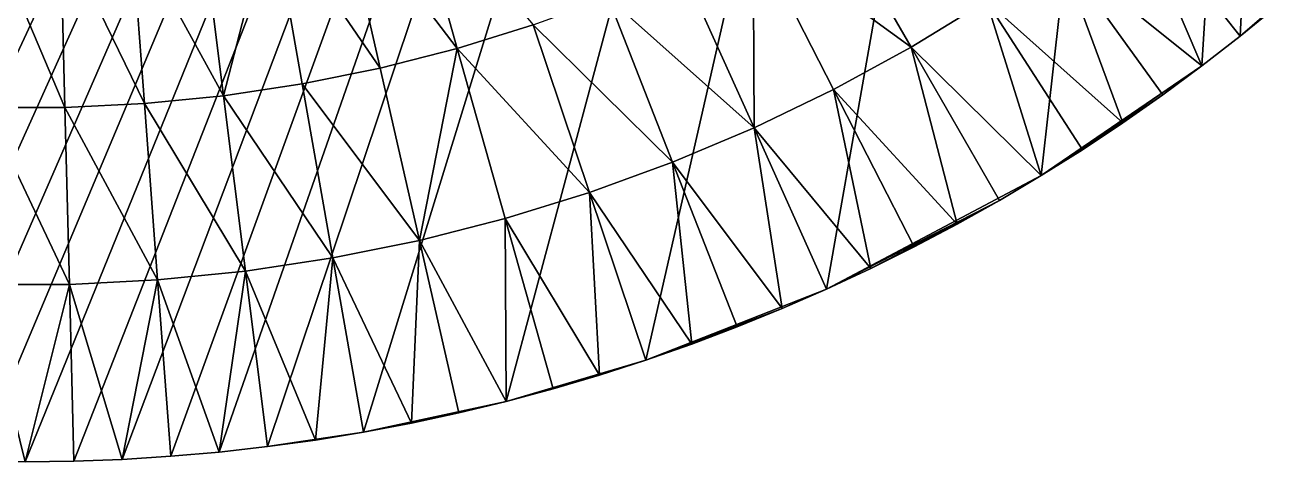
# Model space of a CAD drawing. Header units: millimetres. Extents: x -260 to 430, y -260 to 260.
# Drawn here: x 0 to 168.1, y -260 to -201.8 of the extents above; entities that cross this region are included whole.
import ezdxf

# ---------------------------------------------------------------- set-up
doc = ezdxf.new("R2010")
doc.units = ezdxf.units.MM
doc.header["$MEASUREMENT"] = 0
doc.layers.add('MESH_3D', color=2, linetype='CONTINUOUS')

msp = doc.modelspace()

# ---------------------------------------------------------------- linework, layer by layer
at = {"layer": 'MESH_3D'}
for points in [[(181.54, 186.13, 2950), (-167.12, -199.17, 2950), (-162.11, -203.28, 2950)], [(181.54, 186.13, 2950), (-162.11, -203.28, 2950), (-156.99, -207.25, 2950)], [(181.54, 186.13, 2950), (-156.99, -207.25, 2950), (-151.77, -211.1, 2950)], [(181.54, 186.13, 2950), (-151.77, -211.1, 2950), (-146.46, -214.82, 2950)], [(181.54, 186.13, 2950), (-146.46, -214.82, 2950), (-141.06, -218.41, 2950)], [(181.54, 186.13, 2950), (-141.06, -218.41, 2950), (-135.57, -221.86, 2950)], [(181.54, 186.13, 2950), (-135.57, -221.86, 2950), (-130, -225.17, 2950)], [(181.54, 186.13, 2950), (-130, -225.17, 2950), (-124.35, -228.34, 2950)], [(181.54, 186.13, 2950), (-124.35, -228.34, 2950), (-118.61, -231.37, 2950)], [(181.54, 186.13, 2950), (-118.61, -231.37, 2950), (-112.81, -234.25, 2950)], [(181.54, 186.13, 2950), (-112.81, -234.25, 2950), (-106.93, -236.99, 2950)], [(181.54, 186.13, 2950), (-106.93, -236.99, 2950), (-100.99, -239.58, 2950)], [(181.54, 186.13, 2950), (-100.99, -239.58, 2950), (-94.99, -242.03, 2950)], [(181.54, 186.13, 2950), (-94.99, -242.03, 2950), (-88.93, -244.32, 2950)], [(181.54, 186.13, 2950), (-88.93, -244.32, 2950), (-82.81, -246.46, 2950)], [(181.54, 186.13, 2950), (-82.81, -246.46, 2950), (-76.64, -248.45, 2950)], [(181.54, 186.13, 2950), (-76.64, -248.45, 2950), (-70.42, -250.28, 2950)], [(181.54, 186.13, 2950), (-70.42, -250.28, 2950), (-64.16, -251.96, 2950)], [(181.54, 186.13, 2950), (-64.16, -251.96, 2950), (-57.86, -253.48, 2950)], [(181.54, 186.13, 2950), (-57.86, -253.48, 2950), (-51.52, -254.84, 2950)], [(181.54, 186.13, 2950), (-51.52, -254.84, 2950), (-45.15, -256.05, 2950)], [(181.54, 186.13, 2950), (-45.15, -256.05, 2950), (-38.75, -257.1, 2950)], [(181.54, 186.13, 2950), (-38.75, -257.1, 2950), (-32.33, -257.98, 2950)], [(181.54, 186.13, 2950), (-32.33, -257.98, 2950), (-25.89, -258.71, 2950)], [(181.54, 186.13, 2950), (-25.89, -258.71, 2950), (-19.43, -259.27, 2950)], [(181.54, 186.13, 2950), (-19.43, -259.27, 2950), (-12.96, -259.68, 2950)], [(181.54, 186.13, 2950), (-12.96, -259.68, 2950), (-6.48, -259.92, 2950)], [(181.54, 186.13, 2950), (-6.48, -259.92, 2950), (0, -260, 2950)], [(181.54, 186.13, 2950), (0, -260, 2950), (6.48, -259.92, 2950)], [(181.54, 186.13, 2950), (6.48, -259.92, 2950), (12.96, -259.68, 2950)], [(181.54, 186.13, 2950), (12.96, -259.68, 2950), (19.43, -259.27, 2950)], [(181.54, 186.13, 2950), (19.43, -259.27, 2950), (25.89, -258.71, 2950)], [(181.54, 186.13, 2950), (25.89, -258.71, 2950), (32.33, -257.98, 2950)], [(181.54, 186.13, 2950), (32.33, -257.98, 2950), (45.15, -256.05, 2950)], [(181.54, 186.13, 2950), (45.15, -256.05, 2950), (64.16, -251.96, 2950)], [(181.54, 186.13, 2950), (64.16, -251.96, 2950), (82.81, -246.46, 2950)], [(181.54, 186.13, 2950), (82.81, -246.46, 2950), (106.93, -236.99, 2950)], [(181.54, 186.13, 2950), (106.93, -236.99, 2950), (135.57, -221.86, 2950)], [(181.54, 186.13, 2950), (135.57, -221.86, 2950), (156.99, -207.25, 2950)], [(181.54, 186.13, 2950), (156.99, -207.25, 2950), (162.11, -203.28, 2950)], [(181.54, 186.13, 2950), (162.11, -203.28, 2950), (176.84, -190.59, 2950)], [(57.65, -204.9, 2271.43), (42.12, -184.54, 2257.14), (51.27, -182.21, 2257.14)], [(67.79, -201.77, 2271.43), (57.65, -204.9, 2271.43), (51.27, -182.21, 2257.14)], [(47.37, -207.52, 2271.43), (32.87, -186.41, 2257.14), (42.12, -184.54, 2257.14)], [(57.65, -204.9, 2271.43), (47.37, -207.52, 2271.43), (42.12, -184.54, 2257.14)], [(118.21, -204.75, 2285.71), (97.11, -189.42, 2271.43), (106.43, -184.34, 2271.43)], [(128.27, -198.61, 2285.71), (118.21, -204.75, 2285.71), (106.43, -184.34, 2271.43)], [(147.41, -184.85, 2285.71), (156.99, -207.25, 2300), (138.01, -191.97, 2285.71)], [(147.41, -184.85, 2285.71), (162.11, -203.28, 2300), (156.99, -207.25, 2300)], [(147.41, -184.85, 2285.71), (167.12, -199.17, 2300), (162.11, -203.28, 2300)], [(26.47, -211.21, 2271.43), (23.54, -187.82, 2257.14), (32.87, -186.41, 2257.14)], [(36.96, -209.62, 2271.43), (26.47, -211.21, 2271.43), (32.87, -186.41, 2257.14)], [(47.37, -207.52, 2271.43), (36.96, -209.62, 2271.43), (32.87, -186.41, 2257.14)], [(26.47, -211.21, 2271.43), (14.15, -188.76, 2257.14), (23.54, -187.82, 2257.14)], [(5.31, -212.79, 2271.43), (-5.31, -212.79, 2271.43), (-4.72, -189.23, 2257.14)], [(5.31, -212.79, 2271.43), (-4.72, -189.23, 2257.14), (4.72, -189.23, 2257.14)], [(15.91, -212.26, 2271.43), (4.72, -189.23, 2257.14), (14.15, -188.76, 2257.14)], [(15.91, -212.26, 2271.43), (5.31, -212.79, 2271.43), (4.72, -189.23, 2257.14)], [(26.47, -211.21, 2271.43), (15.91, -212.26, 2271.43), (14.15, -188.76, 2257.14)], [(97.24, -215.51, 2285.71), (87.55, -194.02, 2271.43), (97.11, -189.42, 2271.43)], [(107.86, -210.39, 2285.71), (97.24, -215.51, 2285.71), (97.11, -189.42, 2271.43)], [(118.21, -204.75, 2285.71), (107.86, -210.39, 2285.71), (97.11, -189.42, 2271.43)], [(176.84, -190.59, 2950), (162.11, -203.28, 2950), (167.12, -199.17, 2950)], [(138.01, -191.97, 2285.71), (146.46, -214.82, 2300), (128.27, -198.61, 2285.71)], [(138.01, -191.97, 2285.71), (151.77, -211.1, 2300), (146.46, -214.82, 2300)], [(138.01, -191.97, 2285.71), (156.99, -207.25, 2300), (151.77, -211.1, 2300)], [(97.24, -215.51, 2285.71), (77.77, -198.14, 2271.43), (87.55, -194.02, 2271.43)], [(86.38, -220.09, 2285.71), (67.79, -201.77, 2271.43), (77.77, -198.14, 2271.43)], [(97.24, -215.51, 2285.71), (86.38, -220.09, 2285.71), (77.77, -198.14, 2271.43)], [(128.27, -198.61, 2285.71), (135.57, -221.86, 2300), (118.21, -204.75, 2285.71)], [(128.27, -198.61, 2285.71), (141.06, -218.41, 2300), (135.57, -221.86, 2300)], [(128.27, -198.61, 2285.71), (146.46, -214.82, 2300), (141.06, -218.41, 2300)], [(162.11, -203.28, 2950), (162.11, -203.28, 2300), (167.12, -199.17, 2300)], [(167.12, -199.17, 2950), (162.11, -203.28, 2950), (167.12, -199.17, 2300)], [(75.3, -224.12, 2285.71), (57.65, -204.9, 2271.43), (67.79, -201.77, 2271.43)], [(86.38, -220.09, 2285.71), (75.3, -224.12, 2285.71), (67.79, -201.77, 2271.43)], [(156.99, -207.25, 2950), (156.99, -207.25, 2300), (162.11, -203.28, 2300)], [(162.11, -203.28, 2950), (156.99, -207.25, 2950), (162.11, -203.28, 2300)], [(52.61, -230.5, 2285.71), (47.37, -207.52, 2271.43), (57.65, -204.9, 2271.43)], [(64.03, -227.59, 2285.71), (52.61, -230.5, 2285.71), (57.65, -204.9, 2271.43)], [(75.3, -224.12, 2285.71), (64.03, -227.59, 2285.71), (57.65, -204.9, 2271.43)], [(118.21, -204.75, 2285.71), (124.35, -228.34, 2300), (107.86, -210.39, 2285.71)], [(118.21, -204.75, 2285.71), (130, -225.17, 2300), (124.35, -228.34, 2300)], [(118.21, -204.75, 2285.71), (135.57, -221.86, 2300), (130, -225.17, 2300)], [(52.61, -230.5, 2285.71), (36.96, -209.62, 2271.43), (47.37, -207.52, 2271.43)], [(156.99, -207.25, 2950), (135.57, -221.86, 2950), (151.77, -211.1, 2950)], [(156.99, -207.25, 2950), (151.77, -211.1, 2300), (156.99, -207.25, 2300)], [(156.99, -207.25, 2950), (151.77, -211.1, 2950), (151.77, -211.1, 2300)], [(41.06, -232.84, 2285.71), (26.47, -211.21, 2271.43), (36.96, -209.62, 2271.43)], [(52.61, -230.5, 2285.71), (41.06, -232.84, 2285.71), (36.96, -209.62, 2271.43)], [(29.4, -234.59, 2285.71), (15.91, -212.26, 2271.43), (26.47, -211.21, 2271.43)], [(41.06, -232.84, 2285.71), (29.4, -234.59, 2285.71), (26.47, -211.21, 2271.43)], [(107.86, -210.39, 2285.71), (112.81, -234.25, 2300), (97.24, -215.51, 2285.71)], [(107.86, -210.39, 2285.71), (118.61, -231.37, 2300), (112.81, -234.25, 2300)], [(107.86, -210.39, 2285.71), (124.35, -228.34, 2300), (118.61, -231.37, 2300)], [(151.77, -211.1, 2950), (135.57, -221.86, 2950), (146.46, -214.82, 2950)], [(146.46, -214.82, 2950), (146.46, -214.82, 2300), (151.77, -211.1, 2300)], [(151.77, -211.1, 2950), (146.46, -214.82, 2950), (151.77, -211.1, 2300)], [(5.89, -236.36, 2285.71), (-5.89, -236.36, 2285.71), (-5.31, -212.79, 2271.43)], [(5.89, -236.36, 2285.71), (-5.31, -212.79, 2271.43), (5.31, -212.79, 2271.43)], [(17.67, -235.77, 2285.71), (5.31, -212.79, 2271.43), (15.91, -212.26, 2271.43)], [(17.67, -235.77, 2285.71), (5.89, -236.36, 2285.71), (5.31, -212.79, 2271.43)], [(29.4, -234.59, 2285.71), (17.67, -235.77, 2285.71), (15.91, -212.26, 2271.43)], [(146.46, -214.82, 2950), (135.57, -221.86, 2950), (141.06, -218.41, 2950)], [(146.46, -214.82, 2950), (141.06, -218.41, 2300), (146.46, -214.82, 2300)], [(146.46, -214.82, 2950), (141.06, -218.41, 2950), (141.06, -218.41, 2300)], [(97.24, -215.51, 2285.71), (100.99, -239.58, 2300), (86.38, -220.09, 2285.71)], [(97.24, -215.51, 2285.71), (106.93, -236.99, 2300), (100.99, -239.58, 2300)], [(97.24, -215.51, 2285.71), (112.81, -234.25, 2300), (106.93, -236.99, 2300)], [(135.57, -221.86, 2950), (135.57, -221.86, 2300), (141.06, -218.41, 2300)], [(141.06, -218.41, 2950), (135.57, -221.86, 2950), (141.06, -218.41, 2300)], [(86.38, -220.09, 2285.71), (88.93, -244.32, 2300), (75.3, -224.12, 2285.71)], [(86.38, -220.09, 2285.71), (94.99, -242.03, 2300), (88.93, -244.32, 2300)], [(86.38, -220.09, 2285.71), (100.99, -239.58, 2300), (94.99, -242.03, 2300)], [(135.57, -221.86, 2950), (106.93, -236.99, 2950), (130, -225.17, 2950)], [(130, -225.17, 2950), (130, -225.17, 2300), (135.57, -221.86, 2300)], [(135.57, -221.86, 2950), (130, -225.17, 2950), (135.57, -221.86, 2300)], [(75.3, -224.12, 2285.71), (76.64, -248.45, 2300), (64.03, -227.59, 2285.71)], [(75.3, -224.12, 2285.71), (82.81, -246.46, 2300), (76.64, -248.45, 2300)], [(75.3, -224.12, 2285.71), (88.93, -244.32, 2300), (82.81, -246.46, 2300)], [(130, -225.17, 2950), (106.93, -236.99, 2950), (112.81, -234.25, 2950)], [(130, -225.17, 2950), (112.81, -234.25, 2950), (118.61, -231.37, 2950)], [(130, -225.17, 2950), (118.61, -231.37, 2950), (124.35, -228.34, 2950)], [(124.35, -228.34, 2950), (124.35, -228.34, 2300), (130, -225.17, 2300)], [(130, -225.17, 2950), (124.35, -228.34, 2950), (130, -225.17, 2300)], [(64.03, -227.59, 2285.71), (64.16, -251.96, 2300), (52.61, -230.5, 2285.71)], [(64.03, -227.59, 2285.71), (70.42, -250.28, 2300), (64.16, -251.96, 2300)], [(64.03, -227.59, 2285.71), (76.64, -248.45, 2300), (70.42, -250.28, 2300)], [(124.35, -228.34, 2950), (118.61, -231.37, 2300), (124.35, -228.34, 2300)], [(124.35, -228.34, 2950), (118.61, -231.37, 2950), (118.61, -231.37, 2300)], [(52.61, -230.5, 2285.71), (51.52, -254.84, 2300), (41.06, -232.84, 2285.71)], [(52.61, -230.5, 2285.71), (57.86, -253.48, 2300), (51.52, -254.84, 2300)], [(52.61, -230.5, 2285.71), (64.16, -251.96, 2300), (57.86, -253.48, 2300)], [(112.81, -234.25, 2950), (112.81, -234.25, 2300), (118.61, -231.37, 2300)], [(118.61, -231.37, 2950), (112.81, -234.25, 2950), (118.61, -231.37, 2300)], [(41.06, -232.84, 2285.71), (38.75, -257.1, 2300), (29.4, -234.59, 2285.71)], [(41.06, -232.84, 2285.71), (45.15, -256.05, 2300), (38.75, -257.1, 2300)], [(41.06, -232.84, 2285.71), (51.52, -254.84, 2300), (45.15, -256.05, 2300)], [(29.4, -234.59, 2285.71), (25.89, -258.71, 2300), (17.67, -235.77, 2285.71)], [(29.4, -234.59, 2285.71), (32.33, -257.98, 2300), (25.89, -258.71, 2300)], [(29.4, -234.59, 2285.71), (38.75, -257.1, 2300), (32.33, -257.98, 2300)], [(112.81, -234.25, 2950), (106.93, -236.99, 2300), (112.81, -234.25, 2300)], [(112.81, -234.25, 2950), (106.93, -236.99, 2950), (106.93, -236.99, 2300)], [(-5.89, -236.36, 2285.71), (0, -260, 2300), (-6.48, -259.92, 2300)], [(5.89, -236.36, 2285.71), (0, -260, 2300), (-5.89, -236.36, 2285.71)], [(5.89, -236.36, 2285.71), (6.48, -259.92, 2300), (0, -260, 2300)], [(17.67, -235.77, 2285.71), (12.96, -259.68, 2300), (5.89, -236.36, 2285.71)], [(5.89, -236.36, 2285.71), (12.96, -259.68, 2300), (6.48, -259.92, 2300)], [(17.67, -235.77, 2285.71), (19.43, -259.27, 2300), (12.96, -259.68, 2300)], [(17.67, -235.77, 2285.71), (25.89, -258.71, 2300), (19.43, -259.27, 2300)], [(106.93, -236.99, 2950), (82.81, -246.46, 2950), (100.99, -239.58, 2950)], [(100.99, -239.58, 2950), (100.99, -239.58, 2300), (106.93, -236.99, 2300)], [(106.93, -236.99, 2950), (100.99, -239.58, 2950), (106.93, -236.99, 2300)], [(100.99, -239.58, 2950), (82.81, -246.46, 2950), (88.93, -244.32, 2950)], [(100.99, -239.58, 2950), (88.93, -244.32, 2950), (94.99, -242.03, 2950)], [(94.99, -242.03, 2950), (94.99, -242.03, 2300), (100.99, -239.58, 2300)], [(100.99, -239.58, 2950), (94.99, -242.03, 2950), (100.99, -239.58, 2300)], [(94.99, -242.03, 2950), (88.93, -244.32, 2300), (94.99, -242.03, 2300)], [(94.99, -242.03, 2950), (88.93, -244.32, 2950), (88.93, -244.32, 2300)], [(82.81, -246.46, 2950), (82.81, -246.46, 2300), (88.93, -244.32, 2300)], [(88.93, -244.32, 2950), (82.81, -246.46, 2950), (88.93, -244.32, 2300)], [(82.81, -246.46, 2950), (64.16, -251.96, 2950), (76.64, -248.45, 2950)], [(82.81, -246.46, 2950), (76.64, -248.45, 2300), (82.81, -246.46, 2300)], [(82.81, -246.46, 2950), (76.64, -248.45, 2950), (76.64, -248.45, 2300)], [(76.64, -248.45, 2950), (64.16, -251.96, 2950), (70.42, -250.28, 2950)], [(70.42, -250.28, 2950), (70.42, -250.28, 2300), (76.64, -248.45, 2300)], [(76.64, -248.45, 2950), (70.42, -250.28, 2950), (76.64, -248.45, 2300)], [(64.16, -251.96, 2950), (64.16, -251.96, 2300), (70.42, -250.28, 2300)], [(70.42, -250.28, 2950), (64.16, -251.96, 2950), (70.42, -250.28, 2300)], [(64.16, -251.96, 2950), (45.15, -256.05, 2950), (51.52, -254.84, 2950)], [(64.16, -251.96, 2950), (51.52, -254.84, 2950), (57.86, -253.48, 2950)], [(57.86, -253.48, 2950), (57.86, -253.48, 2300), (64.16, -251.96, 2300)], [(64.16, -251.96, 2950), (57.86, -253.48, 2950), (64.16, -251.96, 2300)], [(57.86, -253.48, 2950), (51.52, -254.84, 2950), (51.52, -254.84, 2300)], [(57.86, -253.48, 2950), (51.52, -254.84, 2300), (57.86, -253.48, 2300)], [(51.52, -254.84, 2950), (45.15, -256.05, 2950), (45.15, -256.05, 2300)], [(51.52, -254.84, 2950), (45.15, -256.05, 2300), (51.52, -254.84, 2300)], [(45.15, -256.05, 2950), (32.33, -257.98, 2950), (38.75, -257.1, 2950)], [(32.33, -257.98, 2950), (32.33, -257.98, 2300), (38.75, -257.1, 2300)], [(38.75, -257.1, 2950), (32.33, -257.98, 2950), (38.75, -257.1, 2300)], [(45.15, -256.05, 2950), (38.75, -257.1, 2950), (38.75, -257.1, 2300)], [(45.15, -256.05, 2950), (38.75, -257.1, 2300), (45.15, -256.05, 2300)], [(25.89, -258.71, 2950), (19.43, -259.27, 2950), (19.43, -259.27, 2300)], [(25.89, -258.71, 2950), (19.43, -259.27, 2300), (25.89, -258.71, 2300)], [(32.33, -257.98, 2950), (25.89, -258.71, 2950), (25.89, -258.71, 2300)], [(32.33, -257.98, 2950), (25.89, -258.71, 2300), (32.33, -257.98, 2300)], [(0, -260, 2950), (-6.48, -259.92, 2300), (0, -260, 2300)], [(0, -260, 2950), (-6.48, -259.92, 2950), (-6.48, -259.92, 2300)], [(6.48, -259.92, 2950), (0, -260, 2300), (6.48, -259.92, 2300)], [(6.48, -259.92, 2950), (0, -260, 2950), (0, -260, 2300)], [(12.96, -259.68, 2950), (6.48, -259.92, 2950), (6.48, -259.92, 2300)], [(12.96, -259.68, 2950), (6.48, -259.92, 2300), (12.96, -259.68, 2300)], [(19.43, -259.27, 2950), (12.96, -259.68, 2950), (12.96, -259.68, 2300)], [(19.43, -259.27, 2950), (12.96, -259.68, 2300), (19.43, -259.27, 2300)]]:
    msp.add_3dface(points, dxfattribs=at)

doc.saveas('drawing.dxf')
